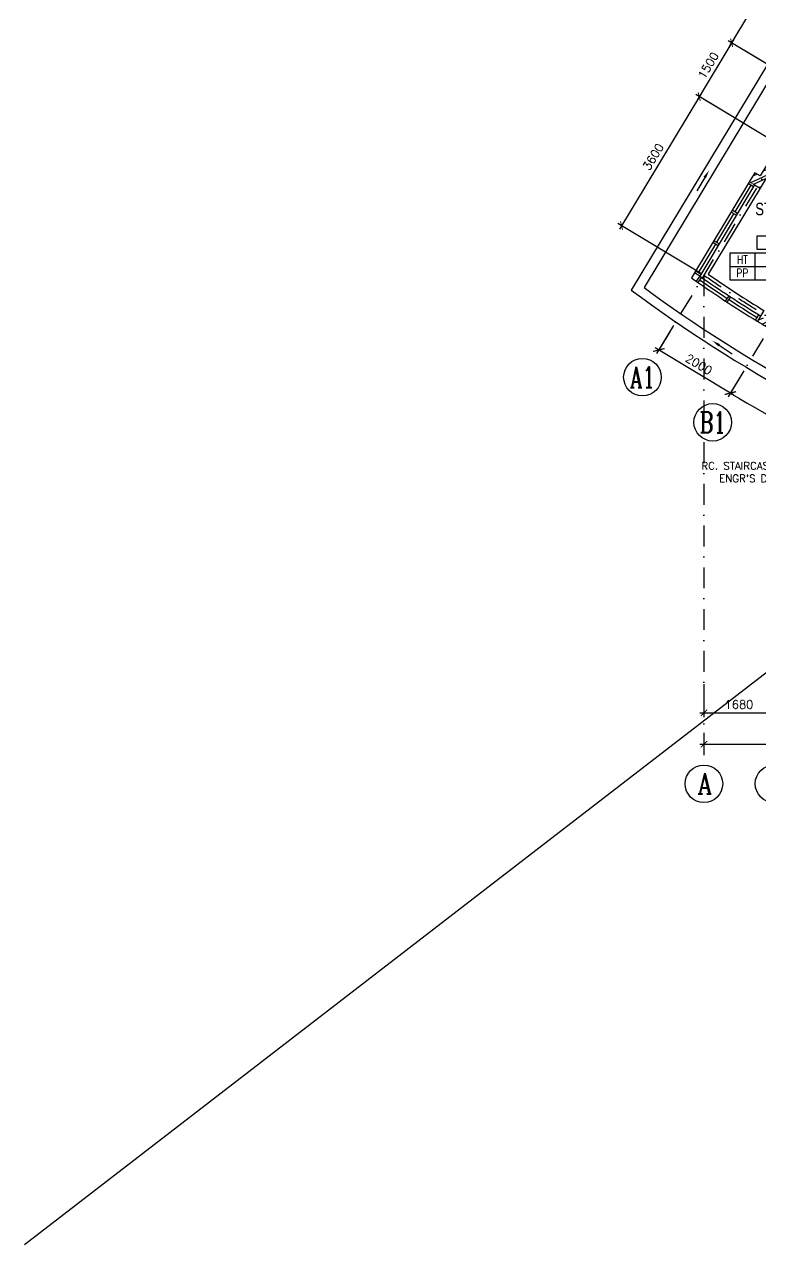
# Model space of a CAD drawing. Extents: x 2879167 to 2959690, y -882003 to -585933.
# Drawn here: x 2879496 to 2897133, y -779462 to -750224 of the extents above; entities that cross this region are included whole.
import ezdxf
from ezdxf.enums import TextEntityAlignment as Align

# ---------------------------------------------------------------- set-up
doc = ezdxf.new("R2010")
doc.units = 0
doc.header["$LTSCALE"] = 1000
doc.header["$MEASUREMENT"] = 0
doc.header["$PDMODE"] = 66
doc.linetypes.add('DASHDOT', pattern=[1, 0.5, -0.25, 0, -0.25])
doc.layers.get('0').update_dxf_attribs({"linetype": 'CONTINUOUS'})
doc.layers.get('DEFPOINTS').update_dxf_attribs({"linetype": 'CONTINUOUS'})
for name, color, linetype in [('DIM', 5, 'CONTINUOUS'), ('DRAIN', 1, 'CONTINUOUS'), ('Finishes', 1, 'CONTINUOUS'), ('GRID', 6, 'DASHDOT'), ('H', 6, 'CONTINUOUS'), ('LINE', 7, 'CONTINUOUS'), ('SPEC', 7, 'CONTINUOUS'), ('TEXT', 7, 'CONTINUOUS'), ('WALL', 2, 'CONTINUOUS'), ('WIN', 5, 'CONTINUOUS')]:
    doc.layers.add(name, color=color, linetype=linetype)
doc.styles.add('1', font='ROMANC.SHX', dxfattribs={"width": 0.65, "height": 0.5})
doc.styles.add('ROMANS', font='romans.shx')
doc.styles.get("Standard").update_dxf_attribs({"font": 'Helv.shx'})
doc.dimstyles.get("Standard").update_dxf_attribs({"dimscale": 5, "dimtxt": 1, "dimasz": 2, "dimexe": 1, "dimexo": 1, "dimgap": 1, "dimtad": 0, "dimtih": 1, "dimtoh": 1, "dimdec": 4, "dimzin": 0, "dimdsep": 46, "dimtxsty": 'ROMANS', "dimcen": 1, "dimadec": 0, "dimazin": 0, "dimtfac": 1, "dimtdec": 4, "dimtofl": 0, "dimtmove": 0, "dimatfit": 3, "dimfxl": 0, "dimtolj": 1, "dimtzin": 0, "dimarcsym": 0})
doc.dimstyles.new('STANDARD$0', dxfattribs={"dimscale": 0, "dimtxt": 8, "dimasz": 6, "dimexe": 1, "dimexo": 1, "dimgap": 3, "dimtad": 1, "dimdec": 0, "dimlfac": -1, "dimrnd": 1, "dimzin": 0, "dimdsep": 46, "dimtxsty": 'Standard', "dimcen": 0, "dimclrd": 5, "dimclre": 250, "dimadec": 0, "dimazin": 0, "dimtfac": 1, "dimtdec": 4, "dimtofl": 0, "dimtmove": 0, "dimatfit": 3, "dimfxl": 0, "dimtolj": 1, "dimtzin": 0, "dimarcsym": 0})
pattern_1 = [(25, (488140.78, 188080.5), (-79.240924, 169.93271), []), (25, (488223.83, 188050.26), (-79.240924, 169.93271), [])]

# ---------------------------------------------------------------- blocks, each defined once
blk = doc.blocks.new('_ARCHTICK')
at = {"color": 0, "linetype": 'ByBlock', "const_width": 0.15}
blk.add_lwpolyline([(-0.5, -0.5), (0.5, 0.5)], dxfattribs=at)
blk = doc.blocks.new('*D26')
at = {"layer": 'DEFPOINTS', "color": 0}
for p in [(2895776, -767096), (2932687, -767096), (2932687, -767470)]:
    blk.add_point(p, dxfattribs=at)
at = {"layer": 'DIM', "color": 0}
for p, q in [((2895676, -767470), (2932787, -767470)), ((2895776, -767196), (2895776, -767570)), ((2932687, -767196), (2932687, -767570))]:
    blk.add_line(p, q, dxfattribs=at)
at = {"layer": 'DIM', "color": 0, "xscale": 150, "yscale": 150, "zscale": 150, "rotation": 180}
blk.add_blockref('_ARCHTICK', (2895776, -767470), dxfattribs=at)
at = {"layer": 'DIM', "color": 0, "xscale": 150, "yscale": 150, "zscale": 150}
blk.add_blockref('_ARCHTICK', (2932687, -767470), dxfattribs=at)
at = {"layer": 'DIM', "color": 7, "insert": (2913597, -767270), "char_height": 200, "attachment_point": 5, "style": 'ROMANS'}
blk.add_mtext('\\A1;36910', dxfattribs=at)
blk = doc.blocks.new('*D33')
at = {"layer": 'DEFPOINTS', "color": 0}
for p in [(2895776, -765933), (2897456, -765933), (2897456, -766720)]:
    blk.add_point(p, dxfattribs=at)
at = {"layer": 'DIM', "color": 0}
for p, q in [((2895776, -766033), (2895776, -766820)), ((2897456, -766033), (2897456, -766820)), ((2895676, -766720), (2897556, -766720))]:
    blk.add_line(p, q, dxfattribs=at)
at = {"layer": 'DIM', "color": 0, "xscale": 150, "yscale": 150, "zscale": 150, "rotation": 180}
blk.add_blockref('_ARCHTICK', (2895776, -766720), dxfattribs=at)
at = {"layer": 'DIM', "color": 0, "xscale": 150, "yscale": 150, "zscale": 150}
blk.add_blockref('_ARCHTICK', (2897456, -766720), dxfattribs=at)
at = {"layer": 'DIM', "color": 7, "insert": (2896616, -766520), "char_height": 200, "attachment_point": 5, "style": 'ROMANS'}
blk.add_mtext('\\A1;1680', dxfattribs=at)
blk = doc.blocks.new('*D60')
at = {"layer": 'DEFPOINTS', "color": 0}
for p in [(2896690, -752572), (2893801, -755043), (2895776, -756233)]:
    blk.add_point(p, dxfattribs=at)
at = {"layer": 'DIM', "color": 0}
for p, q in [((2895715, -751868), (2893750, -755129)), ((2896604, -752520), (2895578, -751902)), ((2895690, -756181), (2893716, -754992))]:
    blk.add_line(p, q, dxfattribs=at)
at = {"layer": 'DIM', "color": 0, "xscale": 150, "yscale": 150, "zscale": 150}
for p, rotation in [((2895663, -751953), 58.92704905905645), ((2893801, -755043), 238.9270490590565)]:
    blk.add_blockref('_ARCHTICK', p, dxfattribs=dict(at, rotation=rotation))
at = {"layer": 'DIM', "color": 7, "insert": (2894561, -753395), "char_height": 200, "attachment_point": 5, "rotation": 58.927, "style": 'ROMANS'}
blk.add_mtext('\\A1;3600', dxfattribs=at)
blk = doc.blocks.new('*D61')
at = {"layer": 'DEFPOINTS', "color": 0}
for p in [(2895663, -751953), (2898414, -751855), (2897638, -753143)]:
    blk.add_point(p, dxfattribs=at)
at = {"layer": 'DIM', "color": 0}
for p, q in [((2896491, -750580), (2895612, -752039)), ((2898328, -751803), (2896354, -750614)), ((2897552, -753091), (2895578, -751902))]:
    blk.add_line(p, q, dxfattribs=at)
at = {"layer": 'DIM', "color": 0, "xscale": 150, "yscale": 150, "zscale": 150}
for p, rotation in [((2896440, -750665), 58.92704905905645), ((2895663, -751953), 238.9270490590565)]:
    blk.add_blockref('_ARCHTICK', p, dxfattribs=dict(at, rotation=rotation))
at = {"layer": 'DIM', "color": 7, "insert": (2895880, -751206), "char_height": 200, "attachment_point": 5, "rotation": 58.927, "style": 'ROMANS'}
blk.add_mtext('\\A1;1500', dxfattribs=at)
blk = doc.blocks.new('*D42')
at = {"layer": 'DEFPOINTS', "color": 0}
for p in [(2914231, -729481), (2914231, -729481), (2896783, -758436), (2898592, -760269), (2903496, -761301)]:
    blk.add_point(p, dxfattribs=at)
at = {"layer": 'DIM'}
for p, q in [((2896732, -758521), (2896357, -759144)), ((2903464, -761396), (2903160, -762296))]:
    blk.add_line(p, q, dxfattribs=at)
blk.add_arc((2914231, -729481), 34532, 238.927, 251.3562, dxfattribs=at)
at = {"layer": 'DIM', "xscale": 200, "yscale": 200, "zscale": 200}
for p, rotation in [((2896408, -759058), 148.9270488143155), ((2903192, -762201), 341.3562291409183)]:
    blk.add_blockref('_ARCHTICK', p, dxfattribs=dict(at, rotation=rotation))
at = {"layer": 'DIM', "color": 7, "insert": (2899807, -760615), "char_height": 200, "attachment_point": 5, "rotation": 335.1416, "style": 'ROMANS'}
blk.add_mtext('\\A1;12°25\'45"', dxfattribs=at)
blk = doc.blocks.new('*D12')
at = {"layer": 'DEFPOINTS', "color": 0}
for p in [(2897986, -748098), (2900091, -749367), (2897360, -751220)]:
    blk.add_point(p, dxfattribs=at)
at = {"layer": 'DIM', "color": 0}
for p, q in [((2896388, -750751), (2898038, -748013)), ((2900005, -749315), (2897901, -748047)), ((2897275, -751168), (2896354, -750614))]:
    blk.add_line(p, q, dxfattribs=at)
at = {"layer": 'DIM', "color": 0, "xscale": 150, "yscale": 150, "zscale": 150}
for p, rotation in [((2897986, -748098), 58.92704905245188), ((2896440, -750665), 238.9270490524519)]:
    blk.add_blockref('_ARCHTICK', p, dxfattribs=dict(at, rotation=rotation))
at = {"layer": 'DIM', "color": 7, "insert": (2897042, -749279), "char_height": 200, "attachment_point": 5, "rotation": 58.927, "style": 'ROMANS'}
blk.add_mtext('\\A1;3000', dxfattribs=at)
blk = doc.blocks.new('*D69')
at = {"layer": 'DEFPOINTS', "color": 0}
for p in [(2895101, -757353), (2894695, -758026), (2896783, -758436)]:
    blk.add_point(p, dxfattribs=at)
at = {"layer": 'DIM'}
for p, q in [((2895049, -757438), (2894643, -758112)), ((2896494, -759110), (2894609, -757975)), ((2896732, -758521), (2896357, -759144))]:
    blk.add_line(p, q, dxfattribs=at)
at = {"layer": 'DIM', "xscale": 200, "yscale": 200, "zscale": 200}
for p, rotation in [((2894695, -758026), 148.9270490380344), ((2896408, -759058), 328.9270490380344)]:
    blk.add_blockref('_ARCHTICK', p, dxfattribs=dict(at, rotation=rotation))
at = {"layer": 'DIM', "color": 7, "insert": (2895655, -758371), "char_height": 200, "attachment_point": 5, "rotation": 328.927, "style": 'ROMANS'}
blk.add_mtext('\\A1;2000', dxfattribs=at)
blk = doc.blocks.new('A$C20F67EEF')
at = {"layer": 'LINE', "color": 5}
blk.add_line((33, 200), (33, 571), dxfattribs=at)
blk.add_solid([(0, 200), (67, 200), (33, 0)], dxfattribs=at)

msp = doc.modelspace()

# ---------------------------------------------------------------- hatches: boundary and pattern name
at = {"layer": 'H', "ltscale": 0.1}
h = msp.add_hatch(dxfattribs=at)
h.set_pattern_fill('ANSI32', color=256, scale=500, angle=340, style=0)
h.set_pattern_definition(pattern_1)
h.paths.add_polyline_path([(2898514.2, -751833.9, -0.0013761), (2898391.4, -751747), (2897635.6, -753001.2), (2897764.1, -753078.6)])
h.paths.add_polyline_path([(2897921.3, -753248.4, -0.0019314), (2897738.1, -753121.7), (2897660.5, -753250.4, 0.0018389), (2897835.8, -753371.7)])
h.paths.add_polyline_path([(2897645.4, -753275.6), (2897516.9, -753198.2), (2896991.2, -754070.5), (2897119.7, -754147.9)])
h.paths.add_polyline_path([(2899097.6, -754014.2, -0.0017629), (2898924.9, -753906.8), (2898839.4, -754030.3, 0.0018362), (2899020.1, -754142.6)])
h = msp.add_hatch(dxfattribs=at)
h.set_pattern_fill('ANSI32', color=256, scale=500, angle=340, style=0)
h.set_pattern_definition(pattern_1)
h.paths.add_polyline_path([(2897120.3, -753856.4), (2896991.8, -753779), (2896862.8, -753993.1), (2896991.2, -754070.5)])
h = msp.add_hatch(dxfattribs=at)
h.set_pattern_fill('ANSI32', color=256, scale=500, angle=340, style=0)
h.set_pattern_definition(pattern_1)
h.paths.add_polyline_path([(2897132.8, -757208.2), (2897055.4, -757336.7, 0.0018984), (2897267.4, -757466.3), (2897346.1, -757338.7, -0.0019187)])

# ---------------------------------------------------------------- linework, layer by layer
at = {"ltscale": 2}
for p, q in [((2901205.2, -745140), (2894341.1, -756530.8)), ((2897119.7, -754147.9), (2895876.4, -756211.2))]:
    msp.add_line(p, q, dxfattribs=at)
for radius, start, end in [(32425, 235.52352, 238.35276), (33575, 233.67219, 249.21494)]:
    msp.add_arc((2914231.1, -729481.4), radius, start, end, dxfattribs=at)
at = {"layer": 'DIM', "ltscale": 0.1}
msp.add_line((2879495.8, -779461.5), (2957224.8, -719510.5), dxfattribs=at)
at = {"layer": 'DRAIN', "color": 1, "ltscale": 2}
msp.add_line((2900975.2, -745076.1), (2894036.2, -756591.2), dxfattribs=at)
msp.add_arc((2914231.1, -729481.4), 33805, 233.31647, 249.59252, dxfattribs=at)
at = {"layer": 'Finishes'}
for p, q in [((2896997.8, -755702.9), (2896997.8, -756342.8)), ((2896397.7, -756023.2), (2897597.9, -756023.2))]:
    msp.add_line(p, q, dxfattribs=at)
msp.add_lwpolyline([(2896397.7, -756342.8), (2897597.9, -756342.8), (2897597.9, -755702.9), (2896397.7, -755702.9)], close=True, dxfattribs=at)
at = {"layer": 'GRID'}
for p, q in [((2912518.1, -728449.1), (2894534.8, -758292.3)), ((2914231.1, -729481.4), (2896218.2, -759373.6)), ((2895775.7, -756233), (2895775.7, -767969.7))]:
    msp.add_line(p, q, dxfattribs=at)
at = {"layer": 'GRID', "color": 7, "linetype": 'Continuous'}
for centre in [(2894302.5, -758677.7), (2895986, -759759.1), (2895775.7, -768419.7), (2897456.1, -768419.7)]:
    msp.add_circle(centre, 450, dxfattribs=at)
at = {"layer": 'GRID'}
msp.add_arc((2914231.1, -729481.4), 32500, 235.39893, 304.60107, dxfattribs=at)
at = {"layer": 'H', "color": 2, "lineweight": 0, "ltscale": 0.1}
msp.add_line((2896862.8, -753993.1), (2897119.7, -754147.9), dxfattribs=at)
at = {"layer": 'SPEC', "color": 1}
msp.add_lwpolyline([(2898255.2, -755300), (2897045.8, -755300), (2897045.8, -755607), (2898255.2, -755607)], close=True, dxfattribs=at)
at = {"layer": 'WALL'}
for p, q in [((2898391.4, -751747), (2897120.3, -753856.4)), ((2897660.5, -753250.4), (2897119.7, -754147.9)), ((2896991.8, -753779), (2896862.8, -753993.1)), ((2897120.3, -753856.4), (2896991.8, -753779)), ((2896991.2, -754070.5), (2897119.7, -754147.9)), ((2897210.2, -757079.8), (2897055.4, -757336.7))]:
    msp.add_line(p, q, dxfattribs=at)
msp.add_arc((2914223.2, -729476.5), 32725, 238.35802, 238.79311, dxfattribs=at)
at = {"layer": 'WIN'}
for p, q in [((2896865.7, -753988.3), (2895474.1, -756297.5)), ((2896965.4, -754113.3), (2896836.9, -754035.9)), ((2896991.2, -754070.5), (2895675.1, -756254.6)), ((2896901.2, -754074.6), (2896514.1, -754717)), ((2896488.3, -754759.8), (2896075.4, -755445)), ((2896552.5, -754798.5), (2896424, -754721.1)), ((2896578.3, -754755.7), (2896449.9, -754678.3)), ((2896049.6, -755487.9), (2895636.7, -756173.1)), ((2896113.8, -755526.6), (2895985.3, -755449.2)), ((2896139.6, -755483.8), (2896011.1, -755406.3)), ((2895675.1, -756254.6), (2895546.6, -756177.2)), ((2895700.9, -756211.8), (2895572.4, -756134.4)), ((2895675.1, -756254.6), (2895589.7, -756377.9)), ((2895716.2, -756283.1), (2895630.8, -756406.4)), ((2896294.6, -756853), (2896376.8, -756727.6)), ((2896336.4, -756880.4), (2896418.6, -756755)), ((2897011.6, -757309.7), (2897090.5, -757182.1))]:
    msp.add_line(p, q, dxfattribs=at)
for radius, start, end in [(32725, 235.02845, 238.33916), (32650, 235.36263, 236.76325), (32575, 235.27488, 238.33957), (32650, 236.851, 238.25162)]:
    msp.add_arc((2914231.1, -729481.4), radius, start, end, dxfattribs=at)

# ---------------------------------------------------------------- block references
at = {"ltscale": 0.1}
for p, rotation in [((2895929.4, -753736.9), 148.9270485242188), ((2895994.1, -757774.2), 236.6558239654529)]:
    msp.add_blockref('A$C20F67EEF', p, dxfattribs=dict(at, rotation=rotation))

# ---------------------------------------------------------------- texts
at = {"layer": 'DIM', "color": 7, "ltscale": 0.1, "char_height": 200, "attachment_point": 5, "rotation": 58.92705, "style": 'ROMANS'}
for s, insert in [('\\A1;1500', (2895880.3, -751206.1)), ('\\A1;3600', (2894561.2, -753395.1))]:
    msp.add_mtext(s, dxfattribs=dict(at, insert=insert))
at = {"layer": 'Finishes', "color": 7, "ltscale": 10, "style": 'ROMANS', "width": 0.8}
for s, p in [('HT', (2896697.8, -755863.2)), ('PP', (2896697.8, -756183.2))]:
    msp.add_text(s, height=200, dxfattribs=at).set_placement(p, align=Align.MIDDLE)
at = {"layer": 'GRID', "color": 3, "style": '1'}
for s, width, p in [('A1', 0.7, (2894302.5, -758677.7)), ('B1', 0.7, (2895986, -759759.1)), ('A', 0.8, (2895795.2, -768412.8))]:
    msp.add_text(s, height=500, dxfattribs=dict(at, width=width)).set_placement(p, align=Align.MIDDLE_CENTER)
at = {"layer": 'SPEC', "color": 7, "insert": (2897899, -760952.5), "char_height": 180, "attachment_point": 6, "style": 'ROMANS'}
msp.add_mtext("\\A1;RC. STAIRCASE TO\\PENGR'S DETAIL", dxfattribs=at)
at = {"layer": 'TEXT', "color": 2, "width": 0.75}
msp.add_text('STAIRCASE', height=300, rotation=360, dxfattribs=at).set_placement((2897895.7, -754647.9), align=Align.MIDDLE_CENTER)

# ---------------------------------------------------------------- dimensions: what is measured, and where the dimension line sits
at = {"layer": 'DIM'}
dim = msp.add_angular_dim_2l(base=(2898591.6, -760268.8), line1=((2903495.6, -761301), (2914231.1, -729481.4)), line2=((2914231.1, -729481.4), (2896783.4, -758435.8)), dimstyle='Standard', override={"dimscale": 100, "dimtxt": 2, "dimtad": 1, "dimtih": 0, "dimtoh": 0, "dimdec": 0, "dimblk1": 'ARCHTICK', "dimblk2": 'ARCHTICK', "dimsah": 1, "dimcen": 0, "dimdle": 1, "dimclrd": 256, "dimclre": 256, "dimclrt": 7, "dimaunit": 1, "dimadec": 3, "dimtdec": 0, "dimtmove": 2, "dimldrblk": 'ARCHTICK', "dimlwd": 65535, "dimlwe": 65535}, dxfattribs=at)
dim.commit()
dim.dimension.update_dxf_attribs({"geometry": '*D42', "text_midpoint": (2899806.7, -760615.3)})
for base, p1, p2, angle, text, picture, middle in [((2897986.5, -748098.3), (2897360.4, -751220.1), (2900091.1, -749366.5), 58.92705, '3000', '*D12', (2897041.7, -749278.6)), ((2895663.5, -751953.3), (2898413.9, -751854.9), (2897637.7, -753143), 238.92705, '1500', '*D61', (2895880.3, -751206.1)), ((2893801.4, -755043.3), (2896689.6, -752571.6), (2895775.7, -756233), 238.92705, '3600', '*D60', (2894561.2, -753395.1))]:
    dim = msp.add_linear_dim(base=base, p1=p1, p2=p2, angle=angle, text=text, dimstyle='STANDARD$0', override={"dimscale": 100, "dimtxt": 2, "dimasz": 1.5, "dimgap": 1, "dimlfac": 1, "dimrnd": 0, "dimtxsty": 'ROMANS', "dimblk1": 'ARCHTICK', "dimblk2": 'ARCHTICK', "dimsah": 1, "dimdle": 1, "dimclrd": 0, "dimclre": 0, "dimclrt": 7, "dimtdec": 0, "dimtmove": 2}, dxfattribs=at)
    dim.commit()
    dim.dimension.update_dxf_attribs({"geometry": picture, "text_midpoint": middle})
dim = msp.add_linear_dim(base=(2894695.1, -758026.2), p1=(2896783.4, -758435.8), p2=(2895100.9, -757352.8), angle=328.92705, dimstyle='STANDARD$0', override={"dimscale": 100, "dimtxt": 2, "dimasz": 2, "dimgap": 1, "dimlfac": 1, "dimrnd": 0, "dimtxsty": 'ROMANS', "dimblk1": 'ARCHTICK', "dimblk2": 'ARCHTICK', "dimsah": 1, "dimdle": 1, "dimclrd": 256, "dimclre": 256, "dimclrt": 7, "dimaunit": 1, "dimadec": 3, "dimtdec": 0, "dimtmove": 2, "dimldrblk": 'ARCHTICK', "dimlwd": 65535, "dimlwe": 65535}, dxfattribs=at)
dim.commit()
dim.dimension.update_dxf_attribs({"geometry": '*D69', "text_midpoint": (2895654.8, -758371)})
dim = msp.add_linear_dim(base=(2897456.1, -766719.7), p1=(2895775.7, -765932.6), p2=(2897456.1, -765932.6), dimstyle='STANDARD$0', override={"dimscale": 100, "dimtxt": 2, "dimasz": 1.5, "dimgap": 1, "dimlfac": 1, "dimrnd": 0, "dimtxsty": 'ROMANS', "dimblk1": 'ARCHTICK', "dimblk2": 'ARCHTICK', "dimsah": 1, "dimdle": 1, "dimclrd": 0, "dimclre": 0, "dimclrt": 7, "dimtdec": 0, "dimtmove": 2}, dxfattribs=at)
dim.commit()
dim.dimension.update_dxf_attribs({"geometry": '*D33', "text_midpoint": (2896615.9, -766519.7)})
dim = msp.add_linear_dim(base=(2932686.5, -767469.7), p1=(2895775.7, -767095.6), p2=(2932686.5, -767095.6), text='36910', dimstyle='STANDARD$0', override={"dimscale": 100, "dimtxt": 2, "dimasz": 1.5, "dimgap": 1, "dimlfac": 1, "dimrnd": 0, "dimtxsty": 'ROMANS', "dimblk1": 'ARCHTICK', "dimblk2": 'ARCHTICK', "dimsah": 1, "dimdle": 1, "dimclrd": 0, "dimclre": 0, "dimclrt": 7, "dimtdec": 0, "dimtmove": 2}, dxfattribs=at)
dim.commit()
dim.dimension.update_dxf_attribs({"geometry": '*D26', "text_midpoint": (2913596.8, -767269.7), "dimtype": 160})

# ---------------------------------------------------------------- leaders
at = {"layer": 'SPEC', "annotation_type": 0, "has_hookline": 1, "hookline_direction": 1, "text_width": 2451.4}
msp.add_leader([(2898343.4, -757190.5), (2898343.4, -760952.5), (2897999, -760952.5)], dimstyle='Standard', override={"dimscale": 100, "dimtxt": 2, "dimasz": 2.5, "dimexe": 1, "dimexo": 1, "dimgap": 1, "dimtih": 0, "dimtoh": 0, "dimdec": 0, "dimtxsty": 'ROMANS', "dimcen": 0, "dimdle": 1, "dimclrt": 7, "dimtdec": 0}, dxfattribs=at)

doc.saveas('drawing.dxf')
